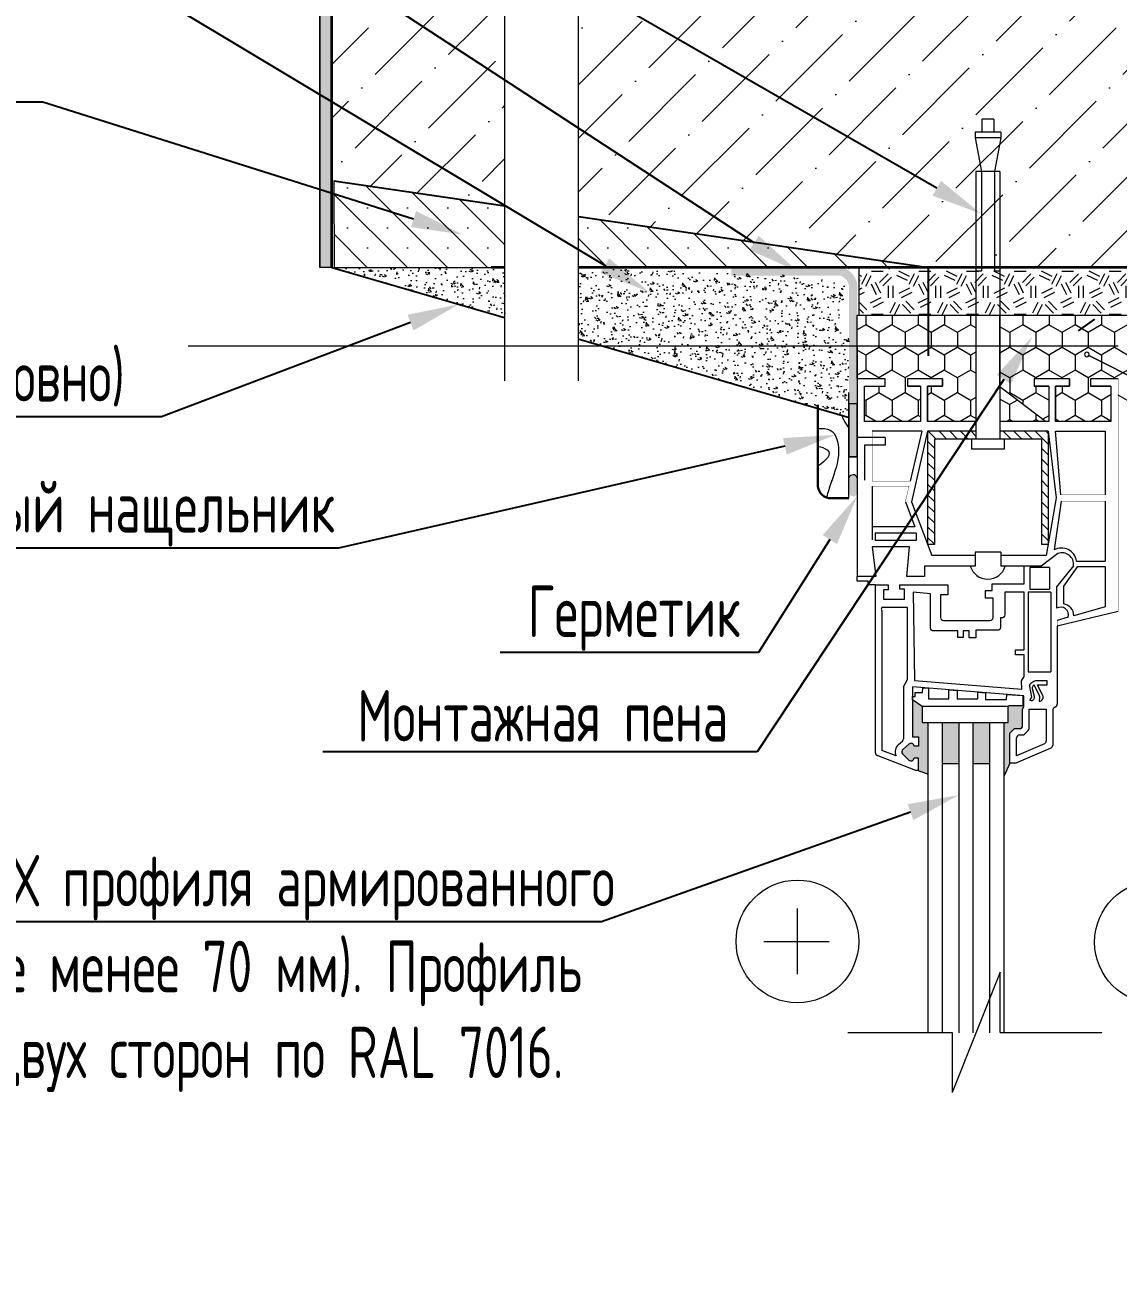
# Model space of a CAD drawing. Header units: millimetres. Extents: x -136099598 to 11807193, y 0 to 779331.
# Drawn here: x 759680 to 764997, y 378286 to 384318 of the extents above; entities that cross this region are included whole.
import ezdxf
from ezdxf import colors
from ezdxf.entities.mleader import LeaderData, LeaderLine
from ezdxf.math import Vec2, Vec3

# ---------------------------------------------------------------- set-up
doc = ezdxf.new("R2010")
doc.units = ezdxf.units.MM
doc.header["$MEASUREMENT"] = 0
doc.layers.get('0').update_dxf_attribs({"color": 250, "lineweight": 9})
doc.layers.add('!!_для разрезов', color=7, linetype='Continuous')
doc.layers.add('Тонкая', color=7, linetype='Continuous')
for name, color, linetype, lineweight in [('+АР_Размеры', 252, 'Continuous', 9), ('_Линии для надписей', 5, 'Continuous', 9), ('_Штриховки', 250, 'Continuous', 13), ('TN-СТЯЖКА', 252, 'Continuous', 15), ('АР_Тонкие', 250, 'Continuous', 5), ('Рисунок', 6, 'Continuous', 35)]:
    doc.layers.add(name, color=color, linetype=linetype, lineweight=lineweight)
doc.styles.add('ISOCPEUR', font='isocpeur.ttf', dxfattribs={"width": 0.7})
pattern_1 = [(130, (3869289.76, 2472023.18), (-105.3631696, -9.2180785), [11.017219, -121.189408]), (185, (3869289.76, 2472023.18), (20.3820435, 110.4941134), [8.813775, -96.9515265]), (79.549, (3869280.98, 2472022.41), (-84.981507, 101.275532), [9.3631903, -102.9950928]), (133.8158, (3869289.76, 2472052.56), (-156.773603, -24.314411), [16.5258284, -181.784112]), (83.3644, (3869276.7, 2472050.53), (-137.298395, 143.094043), [14.0447854, -154.492639]), (188.816, (3869289.76, 2472052.56), (-137.29861, 143.0937895), [13.220663, -145.42729]), (159, (3869275.07, 2472045.21), (-87.6836915, -59.1433913), [11.017219, -121.189408]), (214, (3869275.07, 2472045.21), (-35.7420722, 106.52174), [8.813775, -96.9515265]), (108.5486, (3869267.76, 2472040.28), (-123.4255223, 47.3785857), [9.3631903, -102.9950928]), (142.5, (3869289.758, 2472023.177), (-1.78623717, 48.9008595), [0, -95.7763565, 0, -98.420489, 0, -97.3187671]), (172.5, (3869289.76, 2472023.177), (-38.6439291, 57.9376023), [0, -56.11436835, 0, -93.5729127, 0, -37.0913037]), (212.5, (3869322.515, 2472023.177), (-78.41633964, -3.31311426), [0, -36.7240631, 0, -114.5790767, 0, -152.0376211]), (222.5, (3869337.205, 2472023.18), (-85.6678015, 14.7049458), [0, -47.741282, 0, -76.0922587, 0, -107.9687454])]
pattern_2 = [(270, (3870635.83, 2483916.864), (-63.6079279, -110.1721892), [73.448126, -146.8962522]), (150, (3870635.83, 2483916.864), (-63.6079507, 110.172176), [73.448126, -146.8962522]), (210, (3870635.83, 2483916.864), (-127.2158786, -1.32e-05), [-146.8962522, 73.448126])]
pattern_3 = [(135, (1664648.11, 21328.58), (25.967834, 25.967834), [])]

msp = doc.modelspace()

# ---------------------------------------------------------------- hatches: boundary and pattern name
at = {"layer": '!!_для разрезов', "linetype": 'Continuous', "lineweight": 18}
h = msp.add_hatch(dxfattribs=at)
h.set_pattern_fill('SACNCR', color=253, scale=57.83317)
h.set_pattern_definition([(135, (1728713.96, -749190.1), (97.379378, 97.379378), []), (135, (1728616.58, -749190.1), (97.379378, 97.379378), [0, -137.715236])])
h.paths.add_polyline_path([(762014.618, 383138.942), (762014.618, 383438.891), (761183.051, 383559.968), (761184.935, 383138.942)])
h.paths.add_polyline_path([(762373.25, 383386.675), (762373.25, 383138.942), (762959.388, 383138.942), (764074.709, 383129.978), (764074.709, 383138.942)])
h = msp.add_hatch()
h.set_pattern_fill('AR-CONC', scale=0.578332, angle=180, style=0)
h.set_pattern_definition([(130, (3868512.95, 2471594.055), (-105.3631696, -9.2180785), [11.017219, -121.189408]), (185, (3868512.95, 2471594.05), (20.3820435, 110.4941134), [8.813775, -96.9515265]), (79.549, (3868504.17, 2471593.29), (-84.981507, 101.275532), [9.3631903, -102.9950928]), (133.8158, (3868512.95, 2471623.43), (-156.773603, -24.314411), [16.5258284, -181.784112]), (83.3644, (3868499.88, 2471621.41), (-137.298395, 143.094043), [14.0447854, -154.492639]), (188.816, (3868512.95, 2471623.43), (-137.29861, 143.0937895), [13.220663, -145.42729]), (159, (3868498.26, 2471616.09), (-87.6836915, -59.1433913), [11.017219, -121.189408]), (214, (3868498.26, 2471616.09), (-35.7420722, 106.52174), [8.813775, -96.9515265]), (108.5486, (3868490.95, 2471611.16), (-123.4255223, 47.3785857), [9.3631903, -102.9950928]), (142.5, (3868512.95, 2471594.055), (-1.78623717, 48.9008595), [0, -95.7763565, 0, -98.420489, 0, -97.3187671]), (172.5, (3868512.95, 2471594.055), (-38.6439291, 57.9376023), [0, -56.11436835, 0, -93.5729127, 0, -37.0913037]), (212.5, (3868545.707, 2471594.055), (-78.41633964, -3.31311426), [0, -36.7240631, 0, -114.5790767, 0, -152.0376211]), (222.5, (3868560.396, 2471594.055), (-85.6678015, 14.7049458), [0, -47.741282, 0, -76.0922587, 0, -107.9687454])])
h.paths.add_polyline_path([(761115.202, 383138.942), (761171.878, 383138.942), (761171.878, 387359.184), (761115.202, 387359.184)])
h = msp.add_hatch()
h.set_pattern_fill('AR-CONC', scale=0.578332, angle=180, style=0)
h.set_pattern_definition(pattern_1)
h.paths.add_polyline_path([(761171.878, 383138.942), (762014.618, 382894.754), (762014.618, 383138.942)])
h = msp.add_hatch()
h.set_pattern_fill('AR-CONC', scale=0.578332, angle=180, style=0)
h.set_pattern_definition(pattern_1)
h.paths.add_polyline_path([(762373.25, 382790.838), (763688.126, 382409.846), (763688.126, 382805.102), (763633.411, 382850.2), (763676.626, 383065.812), (763388.58, 383103.455), (762373.25, 383138.942)])
for points in [[(763687.856, 383030.413), (763687.856, 382475.791), (763728.218, 382475.791), (763728.218, 382689.424), (763728.218, 383032.716, 0.37621671), (763654.586, 383138.942), (763115.551, 383138.942), (763115.551, 383100.242), (763643.052, 383100.242, -0.39116485)], [(763688.126, 382476.061), (763688.126, 382218.301), (763728.488, 382218.301), (763728.488, 382476.061)], [(763688.126, 382041.63, 0.69757522), (763728.488, 382040.895), (763728.488, 382118.049, 0.69757522), (763688.126, 382117.315)]]:
    msp.add_hatch(color=256).paths.add_polyline_path(points)
at = {"ltscale": 100}
h = msp.add_hatch(dxfattribs=at)
h.set_pattern_fill('HONEY', color=256, scale=23.133268, angle=270, style=0)
h.set_pattern_definition(pattern_2)
h.paths.add_polyline_path([(763728.488, 382907.609), (763728.488, 382760.59), (763728.488, 382598.472), (763863.248, 382598.472), (763863.248, 382561.725), (763764.098, 382561.725), (763764.098, 382390.901), (764035.447, 382390.901), (764035.447, 382561.725), (763972.037, 382561.725), (763972.037, 382598.472), (764142.241, 382598.472), (764142.241, 382561.725), (764070.091, 382561.725), (764070.091, 382390.901), (764304.647, 382390.901), (764304.647, 382907.609)])
h = msp.add_hatch(dxfattribs=at)
h.set_pattern_fill('HONEY', color=256, scale=23.133268, angle=270, style=0)
h.set_pattern_definition(pattern_2)
h.paths.add_polyline_path([(765122.046, 382907.609), (765122.046, 382577.845), (764854.515, 382711.747, 0.55767045), (764844.77, 382727.523, 1.79317372), (764854.515, 382711.747), (765122.046, 382577.845), (765122.046, 382467.657), (764997.474, 382467.657), (764997.474, 382598.472), (764863.176, 382598.472), (764863.176, 382561.725), (764961.802, 382561.725), (764961.802, 382390.901), (764691.851, 382390.901), (764691.851, 382561.725), (764760.942, 382561.725), (764760.942, 382598.472), (764588.134, 382598.472), (764588.134, 382561.725), (764659.374, 382561.725), (764659.374, 382390.901), (764644.428, 382390.901), (764422.355, 382559.678), (764422.355, 382907.609)])
h = msp.add_hatch(dxfattribs=at)
h.set_pattern_fill('HONEY', color=256, scale=23.133268, angle=270, style=0)
h.set_pattern_definition([(270, (1664648.11, 21328.58), (-63.607928, -110.172189), [73.448126, -146.896252]), (150, (1664648.11, 21328.58), (-63.6079507, 110.172176), [73.448126, -146.896252]), (210, (1664648.11, 21328.58), (-127.2158786, -1.3e-05), [-146.896252, 73.448126])])
h.paths.add_polyline_path([(764422.355, 382390.901), (764422.355, 382559.678), (764644.428, 382390.901)])
at = {"linetype": 'Continuous'}
h = msp.add_hatch(dxfattribs=at)
h.set_pattern_fill('ANSI31', color=256, scale=11.566634, angle=180, style=0)
h.set_pattern_definition(pattern_3)
h.paths.add_polyline_path([(764070.688, 381793.809), (764103.276, 381793.809), (764103.276, 382304.638), (764304.647, 382304.638), (764304.647, 382343.16), (764070.688, 382343.16)])
h = msp.add_hatch(dxfattribs=at)
h.set_pattern_fill('ANSI31', color=256, scale=11.566634, angle=180, style=0)
h.set_pattern_definition(pattern_3)
h.paths.add_polyline_path([(764656.314, 382343.16), (764422.355, 382343.16), (764422.355, 382304.638), (764623.726, 382304.638), (764623.726, 381793.809), (764656.314, 381793.809)])
at = {"lineweight": 15}
h = msp.add_hatch(color=256, dxfattribs=at)
h.paths.add_polyline_path([(764072.706, 380676.959), (764024.604, 380695.203), (764024.604, 380756.287), (764004.618, 380756.287, -0.47861309), (763987.299, 380741.479, -0.15114806), (763979.651, 380745.513), (763949.096, 380776.067, -0.43864899), (763949.986, 380797.575), (763979.035, 380822.176, -0.67214865), (764004.582, 380813.158), (764026.414, 380813.158), (764026.414, 380857.93), (763997.388, 380857.93), (763997.388, 381037.445), (764043.761, 381006.17), (764043.761, 380928.45), (764072.706, 380928.45)])
h.paths.add_polyline_path([(764223.072, 380728.941), (764142.106, 380728.941), (764142.106, 380928.45), (764223.072, 380928.45)])
h.paths.add_polyline_path([(764373.439, 380728.941), (764292.472, 380728.941), (764292.472, 380928.45), (764373.439, 380928.45)])
h.paths.add_polyline_path([(764470.786, 380729.616), (764442.838, 380669.169), (764442.838, 380928.45), (764461.721, 380928.45), (764461.721, 381006.17), (764467.188, 381008.986), (764532.88, 381008.986), (764532.88, 381058.557), (764538.97, 381058.076), (764538.97, 381004.544), (764531.968, 380992.416), (764531.968, 380906.569), (764524.657, 380899.258), (764492.756, 380899.258), (764470.786, 380876.211)])
at = {"layer": '_Штриховки'}
h = msp.add_hatch(dxfattribs=at)
h.set_pattern_fill('ANSI36', color=256, scale=57.83317, angle=90, style=0)
h.set_pattern_definition([(225, (776672.67, 485318.37), (-357.05772, -97.37938), [459.0508, -91.81016, 0, -91.81016])])
h.paths.add_polyline_path([(762014.618, 383441.083), (762014.618, 385049.04), (762307.033, 385049.04), (761722.202, 385282.173), (762014.618, 385282.173), (762014.618, 387359.184), (761171.878, 387359.184), (761171.878, 383564.683)])
h.paths.add_polyline_path([(762373.25, 385049.04), (762373.25, 383388.485), (764074.709, 383138.942), (765694.038, 383138.942), (765694.038, 384531.565), (765694.038, 385751.722), (764161.01, 385751.722), (764074.261, 385838.471), (764161.01, 385925.22), (765694.038, 385925.22), (765694.038, 387359.184), (762373.25, 387359.184), (762373.25, 385282.173), (762080.834, 385282.173), (762665.666, 385049.04)])
h = msp.add_hatch(dxfattribs=at)
h.set_pattern_fill('GEOL2', color=256, scale=231.332681, angle=90, style=0, pattern_type=2)
h.set_pattern_definition([(270, (729663.91, 403638.2), (-231.3327, -231.3327), [57.8332, -173.4995]), (270, (729640.78, 403638.2), (-231.3327, -231.3327), [57.8332, -173.4995]), (180, (729617.65, 403499.4), (-231.3327, 231.3327), [57.8332, -173.4995]), (180, (729617.65, 403476.28), (-231.3327, 231.3327), [57.8332, -173.4995]), (225, (729640.78, 403464.71), (-231.3327, -1e-14), [57.8332, -269.3206]), (225, (729656.97, 403448.52), (-231.3327, -1e-14), [57.8332, -269.3206]), (135, (729536.68, 403522.54), (-1e-14, 231.3327), [57.8332, -269.3206]), (135, (729520.49, 403506.35), (-1e-14, 231.3327), [57.8332, -269.3206]), (243.43495, (729536.68, 403464.71), (-9e-08, -231.33268), [57.8332, -459.4424]), (243.43495, (729557.5, 403455.46), (-9e-08, -231.33268), [57.8332, -459.4424]), (243.43495, (729444.15, 403557.24), (-9e-08, -231.33268), [57.8332, -459.4424]), (243.43495, (729464.97, 403547.99), (-9e-08, -231.33268), [57.8332, -459.4424]), (206.56505, (729606.08, 403580.38), (-231.33268, -1e-08), [57.8332, -459.4424]), (206.56505, (729617.65, 403559.56), (-231.33268, -1e-08), [57.8332, -459.4424]), (206.56505, (729525.11, 403605.82), (-231.33268, -1e-08), [57.8332, -459.4424]), (206.56505, (729513.55, 403626.64), (-231.33268, -1e-08), [57.8332, -459.4424]), (153.43495, (729504.29, 403432.32), (-231.33268, 9e-08), [57.8332, -459.4424]), (153.43495, (729513.55, 403453.14), (-231.33268, 9e-08), [57.8332, -459.4424]), (116.56505, (729606.08, 403603.51), (-1e-08, 231.33268), [57.8332, -459.4424]), (116.56505, (729585.26, 403594.26), (-1e-08, 231.33268), [57.8332, -459.4424])])
h.paths.add_polyline_path([(763736.196, 383138.942), (763736.196, 382907.609), (765122.046, 382907.609), (765122.046, 383138.942)])

# ---------------------------------------------------------------- linework, layer by layer
at = {"layer": '!!_для разрезов', "color": 251, "linetype": 'Continuous', "lineweight": 18}
for points in [[(762014.618, 383438.891), (761183.051, 383559.968), (761184.935, 383138.942), (762014.618, 383138.942)], [(762373.25, 383138.942), (762959.388, 383138.942), (762959.388, 383138.942), (764074.709, 383138.942), (762373.25, 383386.675)]]:
    msp.add_lwpolyline(points, dxfattribs=at)
at = {"layer": '+АР_Размеры', "ltscale": 100}
for p, q in [((764423.24, 379714.074), (764190.107, 379129.243)), ((764423.24, 379421.659), (764423.24, 379714.074)), ((763682.122, 379421.659), (764190.107, 379421.659)), ((764190.107, 379421.659), (764190.107, 379129.243)), ((764423.24, 379421.659), (764917.255, 379421.659))]:
    msp.add_line(p, q, dxfattribs=at)
for points in [[(762014.618, 382587.754), (762014.618, 385049.04), (762307.033, 385049.04), (761722.202, 385282.173), (762014.618, 385282.173), (762014.618, 387756.307)], [(762373.25, 382587.754), (762373.25, 385049.04), (762665.666, 385049.04), (762080.834, 385282.173), (762373.25, 385282.173), (762373.25, 387756.307)], [(763437.265, 379704.638), (763437.265, 380023.78)], [(763273.244, 379864.209), (763592.386, 379864.209)]]:
    msp.add_lwpolyline(points, dxfattribs=at)
for centre in [(763437.265, 379864.209), (765181.006, 379860.793)]:
    msp.add_circle(centre, 298.275, dxfattribs=at)
for p, q in [((764334.311, 383860.607), (764334.311, 383796.343)), ((764392.691, 383860.607), (764334.311, 383860.607)), ((764392.691, 383860.607), (764392.691, 383796.343)), ((764300.953, 383796.343), (764300.953, 383768.826)), ((764426.049, 383796.343), (764300.953, 383796.343)), ((764426.049, 383796.343), (764426.049, 383768.826)), ((764300.953, 383768.826), (764331.922, 383605.815)), ((764426.049, 383768.826), (764300.953, 383768.826)), ((764426.049, 383768.826), (764395.08, 383605.815)), ((764304.647, 383605.815), (764304.647, 382304.638)), ((764422.355, 383605.815), (764304.647, 383605.815)), ((764331.922, 383605.815), (764331.922, 383121.657)), ((764395.08, 383605.815), (764395.08, 383121.657)), ((764422.355, 383605.815), (764422.355, 382304.638)), ((764331.922, 383121.657), (764304.647, 383121.657)), ((764422.355, 383121.657), (764395.08, 383121.657)), ((760474.687, 382758.855, 0), (764996.846, 382758.855)), ((763728.488, 382760.59), (763728.488, 381637.652)), ((764142.241, 382598.472), (763972.037, 382598.472)), ((763972.037, 382598.472), (763972.037, 382561.725)), ((764142.241, 382598.472), (764142.241, 382561.725)), ((764760.942, 382598.472), (764588.134, 382598.472)), ((764588.134, 382598.472), (764588.134, 382561.725)), ((764760.942, 382598.472), (764760.942, 382561.725)), ((764997.474, 382598.472), (764863.176, 382598.472)), ((764863.176, 382598.472), (764863.176, 382561.725)), ((763688.126, 382018.776), (763688.126, 382531.681)), ((763688.126, 382018.776), (763688.126, 382531.681)), ((764035.447, 382561.725), (763972.037, 382561.725)), ((764035.447, 382561.725), (764035.447, 382390.901)), ((764142.241, 382561.725), (764070.091, 382561.725)), ((764070.091, 382561.725), (764070.091, 382390.901)), ((764659.374, 382561.725), (764588.134, 382561.725)), ((764659.374, 382561.725), (764659.374, 382390.901)), ((764760.942, 382561.725), (764691.851, 382561.725)), ((764691.851, 382561.725), (764691.851, 382390.901)), ((764961.802, 382561.725), (764863.176, 382561.725)), ((764961.802, 382561.725), (764961.802, 382390.901)), ((764035.447, 382390.901), (763764.098, 382390.901)), ((764042.119, 382343.16), (763800.454, 382343.16)), ((764042.119, 382343.16), (763985.836, 382100.586)), ((764070.688, 382343.16), (763991.298, 382001.002)), ((764304.647, 382390.901), (764070.091, 382390.901)), ((764070.688, 382343.16), (764070.688, 381793.809)), ((764304.647, 382343.16), (764070.688, 382343.16)), ((764659.374, 382390.901), (764422.355, 382390.901)), ((764656.314, 382343.16), (764422.355, 382343.16)), ((764656.314, 382343.16), (764656.314, 381793.809)), ((764656.314, 382343.16), (764695.587, 382019.095)), ((764961.802, 382390.901), (764691.851, 382390.901)), ((764718.72, 382034.578), (764693.1, 382343.313)), ((764693.1, 382343.313), (764933.652, 382343.313)), ((764933.652, 382343.313), (764933.652, 382034.578)), ((763863.248, 382313.016), (763728.488, 382313.016)), ((763863.248, 382313.016), (763863.248, 382276.268)), ((764623.726, 382304.638), (764103.276, 382304.638)), ((764103.276, 382304.638), (764103.276, 381793.809)), ((764284.253, 382304.638), (764284.253, 382256.111)), ((764442.749, 382304.638), (764442.749, 382256.111)), ((764623.726, 382304.638), (764623.726, 381793.809)), ((763863.248, 382276.268), (763764.098, 382276.268)), ((763764.098, 382276.268), (763764.098, 382105.445)), ((764442.749, 382256.111), (764284.253, 382256.111)), ((763728.488, 382218.301), (763688.126, 382218.301)), ((763800.454, 382075.965), (763800.454, 381878.92)), ((763800.454, 382057.703), (763800.454, 381815.129)), ((763962.576, 382000.342), (764009.101, 381878.92)), ((763991.298, 382001.002), (764091.232, 381740.193)), ((764695.587, 382019.095), (764646.967, 381740.193)), ((764719.354, 382002.971), (764685.584, 381767.047)), ((764933.652, 382002.971), (764933.652, 381712.737)), ((764009.101, 381878.92), (763800.454, 381878.92)), ((764015.225, 381848.109), (763814.833, 381848.109)), ((763814.833, 381848.109), (763814.833, 381812.932)), ((764015.225, 381812.932), (763814.833, 381812.932)), ((764015.225, 381848.109), (764015.225, 381812.932)), ((763982.391, 381781.988), (763800.177, 381781.988)), ((763800.177, 381781.988), (763818.166, 381637.652)), ((763968.861, 381637.652), (763982.391, 381781.988)), ((764103.276, 381793.809), (764070.688, 381793.809)), ((764300.984, 381740.193), (764091.232, 381740.193)), ((764300.984, 381755.083), (764300.984, 381688.392)), ((764426.018, 381755.083), (764300.984, 381755.083)), ((764426.018, 381755.083), (764426.018, 381688.392)), ((764646.967, 381740.193), (764426.018, 381740.193)), ((764704.322, 381748.689), (764622.87, 381688.392)), ((764656.314, 381793.809), (764623.726, 381793.809)), ((764300.984, 381688.392), (764054.603, 381688.392)), ((764054.603, 381688.392), (764054.603, 381637.652)), ((764622.87, 381688.392), (764426.018, 381688.392)), ((764779.298, 381689.544), (764697.182, 381586.84)), ((764799.169, 381686.893), (764730.952, 381590.155)), ((764794.109, 381712.737), (764933.652, 381712.737)), ((764799.169, 381686.893), (764933.652, 381686.893)), ((764933.652, 381686.893), (764933.652, 381490.388)), ((763818.166, 381637.652), (763728.488, 381637.652)), ((764054.603, 381637.652), (763968.861, 381637.652)), ((764697.182, 381586.84), (764697.182, 381482.987)), ((764730.952, 381590.155), (764730.952, 381504.105)), ((764753.86, 381439.236), (764701.167, 381423.114)), ((764997.474, 381467.073), (764701.184, 381395.556)), ((764933.652, 381490.388), (764781.233, 381447.024))]:
    msp.add_line(p, q)
at = {"ltscale": 100}
msp.add_line((763728.488, 382653.63), (763728.488, 382907.609), dxfattribs=at)
at = {"lineweight": 30}
for p, q in [((763537.095, 382086.399), (763537.095, 382471.154)), ((763688.126, 382018.776), (763590.256, 382018.776))]:
    msp.add_line(p, q, dxfattribs=at)
at = {"lineweight": 15}
for p, q in [((764539.708, 381601.529), (764539.708, 381688.392)), ((764662.898, 381681.38), (764662.898, 381576.371)), ((763816.398, 380780.941), (763816.398, 381597.202)), ((763816.398, 381597.202), (763879.033, 381597.202)), ((763879.033, 381573.441), (763855.234, 381573.441)), ((763855.234, 381573.441), (763855.234, 381527.091)), ((763879.033, 381597.202), (763879.033, 381573.441)), ((763934.914, 381575.81), (763934.914, 381597.202)), ((763934.914, 381597.202), (764168.588, 381597.202)), ((763958.693, 381575.81), (763934.914, 381575.81)), ((763958.693, 381527.091), (763958.693, 381575.81)), ((764168.588, 381597.202), (764168.588, 381549.167)), ((764352.331, 381532.674), (764352.331, 381568.742)), ((764352.331, 381568.742), (764384.332, 381568.742)), ((764384.332, 381568.742), (764384.332, 381601.529)), ((764384.332, 381601.529), (764539.708, 381601.529)), ((764669.444, 381561.494), (764669.444, 381173.948)), ((763855.234, 381527.091), (763958.693, 381527.091)), ((764168.588, 381549.167), (764133.19, 381549.167)), ((764133.19, 381549.167), (764133.19, 381438.27)), ((764389.256, 381532.674), (764352.331, 381532.674)), ((764389.256, 381438.27), (764389.256, 381532.674)), ((764147.819, 381423.641), (764374.627, 381423.641)), ((764701.184, 381395.556), (764701.184, 381030.616)), ((763953.025, 381100.869), (763953.025, 380848.522)), ((764538.97, 381058.076), (763997.388, 381100.869)), ((763997.388, 381100.869), (763997.388, 380857.93)), ((764538.97, 381004.544), (764538.97, 381058.076)), ((764701.184, 381030.616), (764701.184, 381017.004)), ((764531.968, 380992.416), (764538.97, 381004.544)), ((764531.968, 380906.569), (764531.968, 380992.416)), ((764563.707, 380899.482), (764563.707, 380992.416)), ((764646.932, 380992.416), (764646.932, 380838.099)), ((764678.672, 380987.115), (764678.672, 380817.296)), ((764693.869, 381004.335), (764685.986, 380999.784)), ((764470.786, 380876.211), (764492.756, 380899.258)), ((764492.756, 380899.258), (764524.657, 380899.258)), ((764524.657, 380899.258), (764531.968, 380906.569)), ((763929.474, 380821.795), (763947.85, 380837.358)), ((763997.388, 380857.93), (764026.414, 380857.93)), ((764026.414, 380857.93), (764026.414, 380813.158)), ((764470.786, 380729.616), (764470.786, 380876.211)), ((764502.526, 380765.674), (764502.526, 380852.89)), ((764517.155, 380867.519), (764531.744, 380867.519)), ((764542.088, 380871.804), (764559.422, 380889.138)), ((763917.937, 380765.735), (763848.138, 380792.677)), ((763949.096, 380776.067), (763979.651, 380745.513)), ((763949.986, 380797.575), (763979.035, 380822.176)), ((764026.414, 380813.158), (764004.624, 380813.158)), ((764669.88, 380803.882), (764499.209, 380729.616)), ((764638.14, 380824.685), (764502.526, 380765.674)), ((764012.524, 380695.203), (763825.76, 380767.294)), ((764004.624, 380755.857), (764004.624, 380756.287)), ((764004.624, 380756.287), (764024.604, 380756.287)), ((764024.604, 380756.287), (764024.604, 380695.203)), ((764142.106, 380728.941), (764223.072, 380728.941)), ((764292.472, 380728.941), (764373.439, 380728.941)), ((764470.786, 380729.616), (764442.838, 380669.169)), ((764499.209, 380729.616), (764470.786, 380729.616)), ((764024.604, 380695.203), (764012.524, 380695.203)), ((764024.604, 380695.203), (764072.706, 380676.959))]:
    msp.add_line(p, q, dxfattribs=at)
for points, const_width in [([(761115.202, 383138.942), (761115.202, 387359.184)], 8.675), ([(762014.618, 382894.754), (761171.878, 383138.942)], 8.675), ([(763688.126, 382409.846), (762373.25, 382790.838)], 8.675), ([(764300.984, 381740.193), (764300.984, 381688.392), (764054.603, 381688.392), (764054.603, 381637.652), (763968.861, 381637.652), (763982.391, 381781.988), (763800.177, 381781.988), (763818.166, 381637.652), (763728.488, 381637.652), (763728.488, 382598.472), (763863.248, 382598.472), (763863.248, 382561.725), (763764.098, 382561.725), (763764.098, 382390.901), (764035.447, 382390.901), (764035.447, 382561.725), (763972.037, 382561.725), (763972.037, 382598.472), (764142.241, 382598.472), (764142.241, 382561.725), (764070.091, 382561.725), (764070.091, 382390.901), (764304.647, 382390.901), (764304.647, 382343.16), (764070.688, 382343.16), (763991.298, 382001.002), (764091.232, 381740.193), (764300.984, 381740.193)], 1.735), ([(764042.119, 382343.16), (763985.836, 382100.586), (763800.454, 382100.586), (763800.454, 382343.16), (764042.119, 382343.16)], 1.735), ([(764933.652, 382343.313), (764933.652, 382034.578), (764718.72, 382034.578), (764693.1, 382343.313), (764933.652, 382343.313)], 1.735), ([(763980.123, 382075.965), (763962.576, 382000.342), (764009.101, 381878.92), (763800.454, 381878.92), (763800.454, 382075.965), (763980.123, 382075.965)], 1.735), ([(764015.225, 381848.109), (764015.225, 381812.932), (763814.833, 381812.932), (763814.833, 381848.109), (764015.225, 381848.109)], 1.735)]:
    msp.add_lwpolyline(points, dxfattribs=dict(const_width=const_width))
at = {"color": 7}
msp.add_lwpolyline([(763972.037, 382598.472), (763972.037, 382561.725), (764035.447, 382561.725), (764035.447, 382390.901), (763764.098, 382390.901), (763764.098, 382561.725), (763863.248, 382561.725), (763863.248, 382598.472), (763728.488, 382598.472), (763728.488, 382760.59), (763728.488, 382907.609), (764304.647, 382907.609), (764304.647, 382390.901), (764070.091, 382390.901), (764070.091, 382561.725), (764142.241, 382561.725), (764142.241, 382598.472), (763972.037, 382598.472)], close=True, dxfattribs=at)
msp.add_lwpolyline([(764997.474, 382598.472), (764863.176, 382598.472), (764863.176, 382561.725), (764961.802, 382561.725), (764961.802, 382390.901), (764691.851, 382390.901), (764691.851, 382561.725), (764760.942, 382561.725), (764760.942, 382598.472), (764588.134, 382598.472), (764588.134, 382561.725), (764659.374, 382561.725), (764659.374, 382390.901), (764644.428, 382390.901), (764422.355, 382559.678), (764422.355, 382907.609), (764422.355, 382907.609), (765122.046, 382907.609)], dxfattribs=at)
msp.add_lwpolyline([(765122.046, 382577.845), (764854.515, 382711.747, 0.55767045), (764844.77, 382727.523, 1), (764844.77, 382705.727, 0.28396863), (764854.515, 382711.747), (765122.046, 382577.845)], format="xyb", dxfattribs=at)
at = {"const_width": 1.735}
for points in [[(764701.184, 381395.556), (764997.474, 381467.073), (764997.474, 382598.472), (764863.176, 382598.472), (764863.176, 382561.725), (764961.802, 382561.725), (764961.802, 382390.901), (764691.851, 382390.901), (764691.851, 382561.725), (764760.942, 382561.725), (764760.942, 382598.472), (764588.134, 382598.472), (764588.134, 382561.725), (764659.374, 382561.725), (764659.374, 382390.901), (764422.355, 382390.901), (764422.355, 382343.16), (764656.314, 382343.16), (764695.587, 382019.095), (764646.967, 381740.193), (764426.018, 381740.193), (764426.018, 381688.392), (764622.87, 381688.392), (764704.322, 381748.689, -0.58413033), (764778.907, 381689.055), (764697.182, 381586.84), (764697.182, 381482.987, -0.70077343), (764753.86, 381439.236), (764701.167, 381423.111), (764701.184, 381395.556)], [(764933.652, 382002.971), (764933.652, 381712.737), (764794.109, 381712.737, 0.51973706), (764685.584, 381767.047), (764719.354, 382002.971), (764933.652, 382002.971)], [(764933.652, 381686.893), (764933.652, 381490.388), (764781.233, 381447.03, 0.37765764), (764730.952, 381504.105), (764730.952, 381590.155), (764799.169, 381686.893), (764933.652, 381686.893)]]:
    msp.add_lwpolyline(points, format="xyb", dxfattribs=at)
at = {"ltscale": 100}
msp.add_lwpolyline([(763728.488, 382476.061), (763688.126, 382476.061), (763688.126, 382218.301), (763728.488, 382218.301)], close=True, dxfattribs=at)
at = {"lineweight": 15}
for points in [[(764662.898, 381681.38), (764568.296, 381681.38), (764568.296, 381576.371), (764662.898, 381576.371)], [(763816.398, 381597.202), (763780.996, 381597.202), (763780.996, 381615.259), (763728.488, 381615.259), (763728.488, 381637.652)], [(764669.444, 381561.494), (764559.753, 381561.494), (764559.753, 381173.948), (764669.444, 381173.948)], [(764043.761, 381006.17), (763997.388, 381037.445), (763997.388, 381054.3), (764009.911, 381054.3), (764009.911, 381074.094), (764046.153, 381073.666), (764047.986, 381096.871), (764074.752, 381094.756), (764074.752, 381042.924), (764173.834, 381042.924), (764173.666, 381086.941)], [(764173.666, 381086.941), (764213.453, 381083.797), (764213.453, 381043.266), (764314.461, 381043.266), (764314.058, 381075.847), (764352.451, 381072.814), (764352.673, 381039.747), (764453.74, 381039.747), (764455.709, 381064.655), (764532.88, 381058.557), (764532.88, 381008.986), (764467.188, 381008.986), (764461.721, 381006.17)], [(764563.707, 380992.416), (764646.932, 380992.416)], [(764072.706, 379420.375), (764072.706, 380928.45)], [(764142.106, 379420.375), (764142.106, 380928.45)], [(764223.072, 379420.375), (764223.072, 380928.45)], [(764292.472, 379420.375), (764292.472, 380928.45)], [(764373.439, 379420.375), (764373.439, 380928.45)], [(764442.838, 379420.375), (764442.838, 380928.45)]]:
    msp.add_lwpolyline(points, dxfattribs=at)
for points in [[(763999.888, 381560.838), (764006.009, 381132.027), (764529.051, 381090.698), (764526.465, 381131.25), (764539.552, 381152.033), (764539.552, 381257.556), (764497.159, 381257.556), (764497.159, 381280.736), (764539.552, 381280.736), (764539.552, 381561.494), (764445.157, 381561.494), (764445.157, 381450.626, -0.41421356), (764430.528, 381435.997), (764425.157, 381435.997), (764425.157, 381390.664, -0.41421356), (764410.528, 381376.035), (764305.174, 381376.035), (764305.174, 381340.071), (764273.173, 381340.071), (764273.173, 381373.638), (764243.585, 381373.638), (764243.585, 381340.87), (764217.996, 381340.87), (764217.996, 381372.839), (764138.798, 381372.839), (764099.758, 381372.839, -0.41421356), (764085.129, 381387.468), (764085.129, 381553.695)], [(764587.565, 381041.653), (764588.487, 381043.001, 0.22062377), (764590.514, 381055.144), (764580.414, 381091.802, -0.20074549), (764581.849, 381103.002), (764587.679, 381113.101), (764613.671, 381058.656, -0.13715433), (764615.025, 381050.896), (764613.041, 381031.082), (764613.449, 381031.041, 0.2948812), (764627.576, 381038.282), (764630.726, 381043.737, 0.24631991), (764631.277, 381057.315), (764605.603, 381111.503), (764652.338, 381111.503), (764652.338, 381129.814), (764594.575, 381129.814, 0.15446254), (764586.158, 381127.15), (764571.648, 381116.944, 0.29504625), (764565.698, 381102.218), (764575.593, 381050.723), (764567.826, 381037.443), (764568.175, 381037.241, 0.39208687)]]:
    msp.add_lwpolyline(points, format="xyb", close=True, dxfattribs=at)
msp.add_lwpolyline([(763953.025, 381100.869), (763972.463, 381137.023), (763972.463, 381486.104), (763848.138, 381486.104, 0.41421356), (763848.138, 381471.475), (763848.138, 380792.677)], format="xyb", dxfattribs=at)
msp.add_lwpolyline([(764043.761, 380928.45), (764461.721, 380928.45), (764461.721, 381006.17), (764043.761, 381006.17)], close=True, dxfattribs=at)
for centre, radius, start, end in [((763708.442, 382110.256), 21.507, 21.2449963, 160.8396634), ((764720.78, 381701.791), 74.142, 8.4897164, 118.3400031), ((764724.748, 381697.487), 55.125, 351.7154465, 111.7489613), ((764363.058, 381713.256), 88.666, 196.2855474, 343.7144526), ((764723.699, 381447.03), 57.535, 359.9942695, 82.7577227), ((764717.577, 381450.822), 38.087, 342.2912102, 122.378185)]:
    msp.add_arc(centre, radius, start, end)
at = {"lineweight": 30}
msp.add_arc((763599.68, 382080.892), 62.827, 174.9708887, 261.3724322, dxfattribs=at)
at = {"lineweight": 15}
for centre, radius, start, end in [((764147.819, 381438.27), 14.629, 180, 270), ((764374.627, 381438.27), 14.629, 270, 0), ((764686.555, 381017.004), 14.629, 299.9999987, 0), ((764693.301, 380987.115), 14.629, 119.9999987, 180), ((764549.078, 380899.482), 14.629, 314.9999855, 0), ((763938.396, 380848.522), 14.629, 310.2615888, 0), ((764517.155, 380852.89), 14.629, 90, 180), ((764531.744, 380882.148), 14.629, 270, 314.9999855), ((764632.303, 380838.099), 14.629, 293.515748, 0), ((763831.028, 380780.941), 14.629, 180, 248.8935), ((763959.441, 380786.411), 46.369, 130.2615888, 206.4816069), ((763959.441, 380786.411), 14.629, 130.2615888, 225.0000145), ((763989.97, 380812.458), 14.629, 3.3703275, 138.3702928), ((764664.043, 380817.296), 14.629, 293.515748, 0), ((763989.995, 380755.857), 14.629, 225.0000145, 0)]:
    msp.add_arc(centre, radius, start, end, dxfattribs=at)
for points, knots in [([(763655.641, 382414.395), (763657.559, 382409.172), (763665.734, 382389.535), (763679.003, 382371.167), (763688.126, 382358.51)], [188.61808624, 188.61808624, 188.61808624, 188.61808624, 203.20601292, 243.42108842, 243.42108842, 243.42108842, 243.42108842]), ([(763537.095, 382356.412), (763558.769, 382357.059), (763620.11, 382358.889), (763652.481, 382221.985), (763607.326, 382120.752), (763585.661, 382046.311), (763579.045, 382021.55)], [0, 0, 0, 0, 64.72057442, 183.17682664, 353.06472919, 436.18938341, 436.18938341, 436.18938341, 436.18938341]), ([(763537.095, 382268.997), (763552.754, 382268.252), (763620.639, 382242.271), (763577.388, 382202.641), (763537.095, 382173.066)], [32.80519013, 32.80519013, 32.80519013, 32.80519013, 75.16895584, 182.81129936, 182.81129936, 182.81129936, 182.81129936])]:
    msp.add_open_spline(points, degree=3, knots=knots)
at = {"layer": '_Линии для надписей'}
msp.add_lwpolyline([(763736.196, 383138.942), (763736.196, 382907.609), (765122.046, 382907.609), (765122.046, 383138.942)], close=True, dxfattribs=at)
at = {"layer": 'TN-СТЯЖКА'}
msp.add_lwpolyline([(761171.878, 383138.942), (761115.202, 383138.942), (761115.202, 387359.184), (761171.878, 387359.184)], close=True, dxfattribs=at)
at = {"layer": 'Рисунок'}
for p, q in [((761171.878, 387359.184), (761171.878, 383138.942)), ((762014.618, 383138.942), (761948.687, 383138.942)), ((765694.038, 383138.942), (762373.25, 383138.942))]:
    msp.add_line(p, q, dxfattribs=at)
at = {"layer": 'Тонкая', "ltscale": 100}
for p, q in [((761183.051, 383559.968), (762014.618, 383438.891)), ((762373.25, 383386.675), (764074.709, 383138.942)), ((764074.709, 382709.82), (764074.709, 383138.942)), ((764803.407, 382831.27), (764884.373, 382887.946))]:
    msp.add_line(p, q, dxfattribs=at)

# ---------------------------------------------------------------- leaders
at = {"layer": 'АР_Тонкие'}
ml = msp.add_multileader_mtext('Standard', dxfattribs=at)
ml.set_content('\\pxsm1,ql;Рамный дюбель (см. поставщиков окон) ', color=256, style='ISOCPEUR')
ml.set_leader_properties()
ml.build(insert=Vec2(0, 0))
ml.multileader.update_dxf_attribs({"text_left_attachment_type": 6, "text_right_attachment_type": 6, "dogleg_length": 100, "arrow_head_size": 250})
ctx = ml.context
ctx.base_point, ctx.char_height, ctx.arrow_head_size, ctx.landing_gap_size, ctx.plane_origin, ctx.plane_x_axis = Vec3(760169.732, 385737.949), 250, 250, 25, Vec3(736134.295, 371291.028), Vec3(-1, 0)
ctx.left_attachment, ctx.right_attachment = 6, 6
notes = []
notes.append((ctx, [(1, (1, 1, 0), (760269.732, 385737.949), (-1, 0), 100, [(0, [(764331.922, 383399.353)], 0, [])])]))
ctx.mtext.insert, ctx.mtext.width, ctx.mtext.defined_height, ctx.mtext.flow_direction = Vec3(755830.982, 386037.949), 5801.43521, 660.993, 5
ml = msp.add_multileader_mtext('Standard', dxfattribs=at)
ml.set_content('\\pxsm1,ql;Пароизоляционная лента', color=256, style='ISOCPEUR')
ml.set_leader_properties()
ml.build(insert=Vec2(0, 0))
ml.multileader.update_dxf_attribs({"text_left_attachment_type": 6, "text_right_attachment_type": 6, "dogleg_length": 100, "arrow_head_size": 250})
ctx = ml.context
ctx.base_point, ctx.char_height, ctx.arrow_head_size, ctx.landing_gap_size, ctx.plane_origin, ctx.plane_x_axis = Vec3(760292.468, 385109.138), 250, 250, 25, Vec3(737006.016, 367241.03), Vec3(-1, 0)
ctx.left_attachment, ctx.right_attachment = 6, 6
notes.append((ctx, [(1, (1, 1, 0), (760392.468, 385109.138), (-1, 0), 100, [(0, [(763436.288, 383121.82)], 0, [])])]))
ctx.mtext.insert, ctx.mtext.width, ctx.mtext.defined_height, ctx.mtext.flow_direction = Vec3(757511.218, 385434.138), 4915.01488, 660.993, 5
ml = msp.add_multileader_mtext('Standard', dxfattribs=at)
ml.set_content('\\pxsm1,ql;Штукатурный слой внутреннего откоса ', color=256, style='ISOCPEUR')
ml.set_leader_properties()
ml.build(insert=Vec2(0, 0))
ml.multileader.update_dxf_attribs({"text_left_attachment_type": 6, "text_right_attachment_type": 6, "dogleg_length": 100, "arrow_head_size": 250})
ctx = ml.context
ctx.base_point, ctx.char_height, ctx.arrow_head_size, ctx.landing_gap_size, ctx.plane_origin, ctx.plane_x_axis = Vec3(760118.906, 384517.015), 250, 250, 25, Vec3(737082.365, 367832.443), Vec3(-1, 0)
ctx.left_attachment, ctx.right_attachment = 6, 6
notes.append((ctx, [(1, (1, 1, 0), (760218.906, 384517.015), (-1, 0), 100, [(0, [(762715.309, 383020.051)], 0, [])])]))
ctx.mtext.insert, ctx.mtext.width, ctx.mtext.defined_height, ctx.mtext.flow_direction = Vec3(755683.906, 384842.015), 5366.47425, 660.993, 5
ml = msp.add_multileader_mtext('Standard', dxfattribs=at)
ml.set_content('\\pxsm1,ql;Восстановление стены ц.п. раствор', color=256, style='ISOCPEUR')
ml.set_leader_properties()
ml.build(insert=Vec2(0, 0))
ml.multileader.update_dxf_attribs({"text_left_attachment_type": 6, "text_right_attachment_type": 6, "dogleg_length": 100, "arrow_head_size": 250})
ctx = ml.context
ctx.base_point, ctx.char_height, ctx.arrow_head_size, ctx.landing_gap_size, ctx.plane_origin, ctx.plane_x_axis = Vec3(759667.705, 383942.141), 250, 250, 25, Vec3(736096.265, 370272.208), Vec3(-1, 0)
ctx.left_attachment, ctx.right_attachment = 6, 6
notes.append((ctx, [(1, (1, 1, 0), (759767.705, 383942.141), (-1, 0), 100, [(0, [(761809.434, 383299.405)], 0, [])])]))
ctx.mtext.insert, ctx.mtext.width, ctx.mtext.defined_height, ctx.mtext.flow_direction = Vec3(755705.205, 384267.141), 4915.01488, 660.993, 5
ml = msp.add_multileader_mtext('Standard', dxfattribs=at)
ml.set_content('\\pxsm1,ql;Внутренний откос (показан условно)', color=256, style='ISOCPEUR')
ml.set_leader_properties()
ml.build(insert=Vec2(0, 0))
ml.multileader.update_dxf_attribs({"text_left_attachment_type": 6, "text_right_attachment_type": 6, "dogleg_length": 100, "arrow_head_size": 250})
ctx = ml.context
ctx.base_point, ctx.char_height, ctx.arrow_head_size, ctx.landing_gap_size, ctx.plane_origin, ctx.plane_x_axis = Vec3(760244.246, 382412.808), 250, 250, 25, Vec3(737082.365, 368424.52), Vec3(-1, 0)
ctx.left_attachment, ctx.right_attachment = 6, 6
notes.append((ctx, [(1, (1, 1, 0), (760344.246, 382412.808), (-1, 0), 100, [(0, [(761789.857, 382959.879)], 0, [])])]))
ctx.mtext.insert, ctx.mtext.width, ctx.mtext.defined_height, ctx.mtext.flow_direction = Vec3(756167.996, 382737.808), 4915.01488, 891.717, 5
ml = msp.add_multileader_mtext('Standard', dxfattribs=at)
ml.set_content('\\pxsm1,ql;Монтажная пена', color=256, style='ISOCPEUR')
ml.set_leader_properties()
ml.build(insert=Vec2(0, 0))
ml.multileader.update_dxf_attribs({"text_left_attachment_type": 6, "text_right_attachment_type": 6, "dogleg_length": 100, "arrow_head_size": 250})
ctx = ml.context
ctx.base_point, ctx.char_height, ctx.arrow_head_size, ctx.landing_gap_size, ctx.plane_origin, ctx.plane_x_axis = Vec3(763141.803, 380785.459), 250, 250, 25, Vec3(744023.658, 365746.207), Vec3(-1, 0)
ctx.left_attachment, ctx.right_attachment = 6, 6
notes.append((ctx, [(1, (1, 1, 0), (763241.803, 380785.459), (-1, 0), 100, [(0, [(764579.203, 382803.499)], 0, [])])]))
ctx.mtext.insert, ctx.mtext.width, ctx.mtext.defined_height, ctx.mtext.flow_direction = Vec3(761296.803, 381085.459), 4915.01488, 660.993, 5
ml = msp.add_multileader_mtext('Standard', dxfattribs=at)
ml.set_content('\\pxsm1,ql;Декоративный нащельник', color=256, style='ISOCPEUR')
ml.set_leader_properties()
ml.build(insert=Vec2(0, 0))
ml.multileader.update_dxf_attribs({"text_left_attachment_type": 6, "text_right_attachment_type": 6, "dogleg_length": 100, "arrow_head_size": 250})
ctx = ml.context
ctx.base_point, ctx.char_height, ctx.arrow_head_size, ctx.landing_gap_size, ctx.plane_origin, ctx.plane_x_axis = Vec3(761105.445, 381775.997), 250, 250, 25, Vec3(737006.016, 366677.313), Vec3(-1, 0)
ctx.left_attachment, ctx.right_attachment = 6, 6
notes.append((ctx, [(1, (1, 1, 0), (761205.445, 381775.997), (-1, 0), 100, [(0, [(763619.782, 382325.6)], 0, [])])]))
ctx.mtext.insert, ctx.mtext.width, ctx.mtext.defined_height, ctx.mtext.flow_direction = Vec3(758262.945, 382100.997), 4915.01488, 660.993, 5
ml = msp.add_multileader_mtext('Standard', dxfattribs=at)
ml.set_content('\\pxsm1,ql;Герметик', color=256, style='ISOCPEUR')
ml.set_leader_properties()
ml.build(insert=Vec2(0, 0))
ml.multileader.update_dxf_attribs({"text_left_attachment_type": 6, "text_right_attachment_type": 6, "dogleg_length": 100, "arrow_head_size": 250})
ctx = ml.context
ctx.base_point, ctx.char_height, ctx.arrow_head_size, ctx.landing_gap_size, ctx.plane_origin, ctx.plane_x_axis = Vec3(763148.346, 381268.87), 250, 250, 25, Vec3(738117.796, 366046.442), Vec3(-1, 0)
ctx.left_attachment, ctx.right_attachment = 6, 6
notes.append((ctx, [(1, (1, 1, 0), (763248.346, 381268.87), (-1, 0), 100, [(0, [(763728.488, 382028.48)], 0, [])])]))
ctx.mtext.insert, ctx.mtext.width, ctx.mtext.defined_height, ctx.mtext.flow_direction = Vec3(762125.846, 381593.87), 4915.01488, 660.993, 5
ml = msp.add_multileader_mtext('Standard', dxfattribs=at)
ml.set_content('\\pxqlsm1;Оконный блок из ПВХ профиля армированного (толщина профиля не менее 70 мм). Профиль ламинированный с двух сторон по RAL 7016.', color=256, style='ISOCPEUR')
ml.set_leader_properties()
ml.build(insert=Vec2(0, 0))
ml.multileader.update_dxf_attribs({"text_left_attachment_type": 6, "text_right_attachment_type": 6, "dogleg_length": 100, "arrow_head_size": 250})
ctx = ml.context
ctx.base_point, ctx.char_height, ctx.arrow_head_size, ctx.landing_gap_size, ctx.plane_origin, ctx.plane_x_axis = Vec3(762384.131, 379959.035), 250, 250, 25, Vec3(743670.811, 365084.467), Vec3(-1, 0)
ctx.left_attachment, ctx.right_attachment = 6, 6
notes.append((ctx, [(1, (1, 1, 0), (762484.131, 379959.035), (-1, 0), 100, [(0, [(764223.072, 380575.789)], 0, [])])]))
ctx.mtext.insert, ctx.mtext.width, ctx.mtext.defined_height, ctx.mtext.flow_direction = Vec3(757275.381, 380284.035), 6207.84939, 109.231, 5
for ctx, leaders in notes:
    for number, flags, end, landing, length, lines in leaders:
        leader = LeaderData()
        leader.index, (leader.has_last_leader_line, leader.has_dogleg_vector, leader.attachment_direction) = number, flags
        leader.last_leader_point, leader.dogleg_vector, leader.dogleg_length = Vec3(end), Vec3(landing), length
        for number, points, colour, breaks in lines:
            line = LeaderLine()
            line.index, line.vertices, line.color, line.breaks = number, Vec3.list(points), colors.encode_raw_color(colour), breaks
            leader.lines.append(line)
        ctx.leaders.append(leader)

doc.saveas('drawing.dxf')
